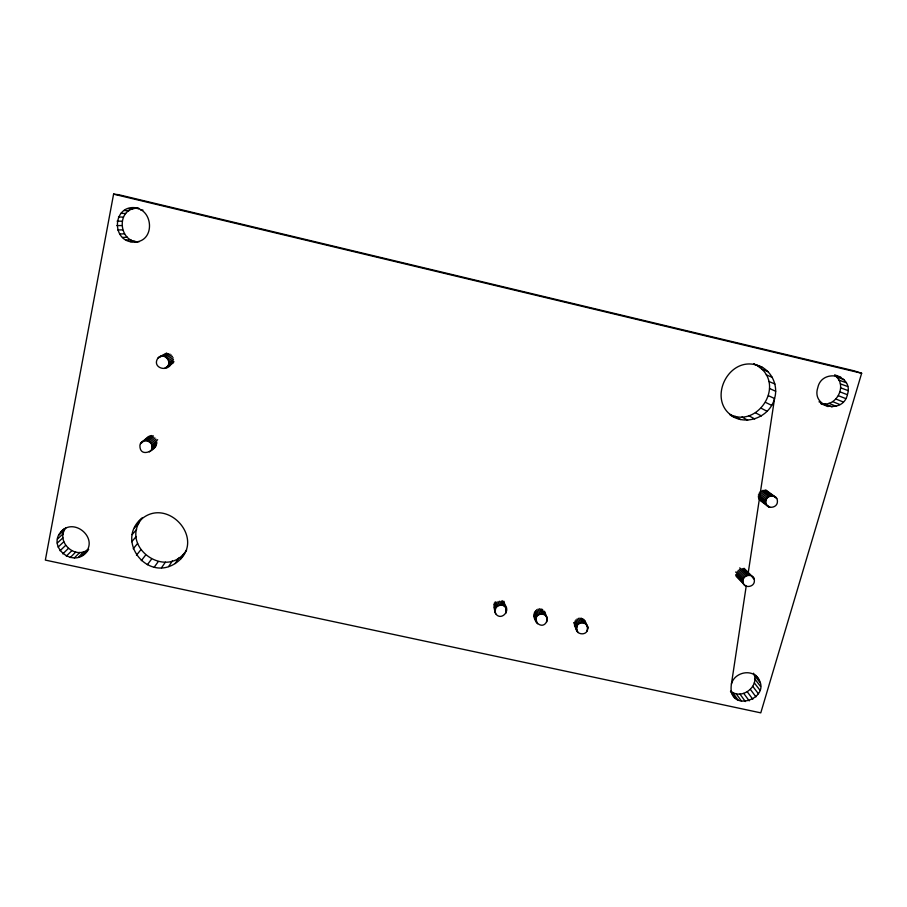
<?xml version="1.0" encoding="UTF-8"?>
<svg xmlns="http://www.w3.org/2000/svg" width="907" height="907" viewBox="0 0 907 907"><rect width="100%" height="100%" fill="white"/><g stroke="black" fill="none" stroke-linecap="round" stroke-linejoin="round"><path stroke-width="1.36" d="M88.682 549.302C74.975 572.034 42.278 544.313 64.714 528.509M82.14 555.492L87.378 550.061C74.068 559.404 55.372 540.867 65.848 527.919M136.9 241.874C109.645 245.309 111.595 200.832 139.032 208.451M139.19 241.727C118.545 243.235 115.563 208.678 136.9 208.236M138.533 522.001C165.539 492.535 209.336 540.957 175.119 563.542C146.469 581.897 115.064 539.858 142.002 518.078M186.581 550.073C167.194 580.888 118.59 546.683 142.07 518.26M151.458 449.566C155.562 441.777 141.571 436.607 139.916 445.382C139.61 457.332 153.068 452.117 156.389 445.133M166.094 367.63C173.713 362.845 163.884 351.292 157.965 358.072C151.798 366.87 165.437 372.482 170.777 364.773M505.743 613.347L506.265 609.016C503.997 601.046 491.277 606.84 495.721 613.801C500.845 621 510.505 611.635 505.199 605.15M535.731 619.844C535.379 611.669 549.268 612.633 547.091 620.796C542.93 630.614 533.316 622.179 533.928 614.561M535.946 621.295L536.479 616.975L534.665 611.737M546.524 622.179L547.068 617.871L544.529 611.295M576.535 627.179C574.46 634.344 586.183 636.589 587.645 629.583C589.72 622.406 577.974 620.15 576.535 627.179L574.448 622.406M576.546 630.093L577.101 625.796L575.015 621.034M587.067 630.966L587.634 626.669L584.856 620.592M755.52 675.159C777.265 697.472 726.473 715.782 731.416 684.037L746.223 586.069M748.343 572.068L759.544 497.898M759.964 495.097L774.555 398.524C778.716 384.851 770.814 368.616 756.597 365.102L762.095 369.296L768.15 371.711M729.886 414.363C755.803 427.9 783.081 389.579 762.095 369.296M742.844 581.217C742.572 574.063 754.635 573.122 754.397 580.707C754.658 587.838 742.618 588.779 742.844 581.217L736.371 574.46M765.757 501.877C765.463 494.576 777.741 493.635 777.435 501.39C777.707 508.68 765.463 509.609 765.757 501.877L758.229 496.152M730.725 691.1C741.756 700.487 760.157 686.202 753.558 673.221M821.084 403.615C836.503 407.787 848.283 384.511 834.621 375.43M847.387 394.692C854.145 374.738 821.878 367.959 817.797 387.663C811.13 407.572 843.238 414.295 847.387 394.692L840.063 391.915M113.59 194.143L45.35 560.095L760.78 712.857L861.65 373.265L854.077 370.816L118.568 194.676L113.59 194.143L861.65 373.265M729.693 414.499C745.259 426.755 769.771 417.356 774.555 398.524L768.422 395.679M731.416 684.037C734.353 672.2 752.345 668.164 758.74 679.252M180.584 558.984L184.189 553.508M175.119 563.542L178.815 557.998M168.611 566.535L172.409 560.945M85.213 552.896C98.908 538.18 73.75 516.809 60.973 531.887M161.491 567.771L165.414 562.159M154.247 567.158L158.283 561.546M147.353 564.732L151.514 559.165M141.299 560.662L145.551 555.163M136.469 555.22L140.812 549.801M133.216 548.769L137.615 543.44M131.753 541.74L136.175 536.525M132.184 534.608L136.617 529.507M134.497 527.874L138.896 522.885M78.444 557.204L83.75 551.739M74.385 557.907L79.759 552.431M70.247 557.556L75.678 552.08M66.29 556.172L71.8 550.719M62.81 553.86L68.376 548.44M60.021 550.753L65.633 545.39M58.116 547.08L63.773 541.774M57.243 543.089L62.912 537.84M57.447 539.041L63.116 533.86M58.717 535.221L64.363 530.096M149.372 451.879L155.516 446.403M151.968 448.069L156.888 443.659M152.07 446.482L156.99 442.106M151.752 444.918L157.659 439.702M151.038 443.466L155.981 439.147M149.984 442.242L154.938 437.945M148.646 441.324L153.634 437.038M147.127 440.768L153.147 435.643M145.517 440.621L151.582 435.507M140.415 443.886L150.04 435.768M141.311 442.582L148.635 436.426M167.319 366.587L173.146 363.049M164.643 368.299L169.36 365.442M168.214 365.26L174.019 361.757M168.736 363.73L173.373 360.952M168.838 362.097L173.475 359.365M168.521 360.487L173.169 357.777M167.806 359.002L172.466 356.326M166.741 357.743L171.412 355.091M165.38 356.802L170.097 354.161M163.85 356.224L168.589 353.605M157.965 358.072L167.001 353.458M159.179 357.029L166.639 353.061M134.61 242.022C156.299 241.545 153.238 206.411 132.252 207.941M130.291 241.579L134.939 241.296M126.175 240.026L130.903 239.765M122.558 237.441L127.354 237.226M119.679 234.006L124.52 233.847M117.729 229.959L122.615 229.879M116.856 225.571L121.753 225.56M117.105 221.138L122.003 221.206M118.466 216.966L123.341 217.102M120.858 213.338L125.688 213.542M124.112 210.503L128.885 210.753M140.721 209.959L142.966 210.095M128 208.667L132.705 208.939M136.594 208.383L138.884 208.531M834.757 374.874L840.823 377.153M836.662 377.006L843.941 379.557M838.964 380.146L846.288 382.743M840.358 383.854L847.682 386.507M840.732 387.867L848.056 390.588M838.408 395.713L845.698 398.57M754.012 364.092L762.572 367.46M753.649 363.968L755.996 364.886C726.756 356.927 706.734 402.22 734.058 417.027M835.88 399.023L843.125 401.926M832.66 401.62L839.837 404.556M766.256 374.863L772.367 377.38M828.941 403.309L836.061 406.279M824.996 403.989L832.048 406.971M818.998 401.812L821.288 402.787M768.785 381.416L774.941 384.046M820.937 403.694L828.08 406.597M769.521 388.513L775.678 391.257M765.565 402.402L771.653 405.361M761.154 408.241L767.163 411.302M755.486 412.81L761.392 415.939M748.944 415.791L754.749 418.977M741.971 417.005L747.651 420.202M735.033 416.347L740.6 419.544M765.825 490.018L775.836 497.308M765.565 490.302L776.721 498.487M764.091 490.165L771.744 495.755M762.606 490.415L770.224 496.027M761.211 491.05L768.807 496.673M759.998 492.013L767.571 497.648M759.057 493.249L766.608 498.907M758.456 494.655L765.996 500.347M758.388 497.637L765.916 503.385M758.921 498.997L769.93 507.353M759.805 500.154L768.546 506.832M744.023 568.258L753.694 577.872M752.322 577.306L754.239 579.233M743.615 568.712L750.248 575.355M742.153 568.576L748.751 575.231M739.749 567.884L747.255 575.492M739.307 569.46L745.849 576.126M738.105 570.401L744.624 577.09M737.187 571.614L743.683 578.315M735.668 572.034L743.071 579.72M735.6 574.936L743.014 582.691M736.144 576.262L745.622 586.047M754.477 675.466L760.134 682.676M754.885 679.139L760.542 686.406M754.307 682.858L759.941 690.17M752.765 686.361L758.377 693.73M750.372 689.422L755.95 696.837M747.3 691.826L752.821 699.274M743.751 693.413L749.216 700.884M739.965 694.07L745.373 701.564M736.201 693.764L741.541 701.247M732.709 692.517L738.003 699.977M730.475 691.463L734.976 697.834M583.949 619.481L587.838 628.12M582.77 618.653L584.947 623.37M581.398 618.155L583.564 622.871M579.924 618.03L582.067 622.746M578.451 618.291L580.582 623.007M577.09 618.903L579.199 623.631M575.911 619.844L578.008 624.583M573.746 622.667L578.042 632.542M574.46 625.286L577.124 631.419M544.098 611.488L545.549 615.399M545.81 615.365L547.272 619.322M542.431 609.345L544.347 614.549M541.048 608.846L542.942 614.05M539.574 608.722L541.445 613.926M538.1 608.982L539.96 614.186M536.729 609.595L538.565 614.81M535.561 610.536L537.386 615.762M534.11 613.109L535.912 618.37M536.094 619.764L537.466 623.767M534.144 616L536.536 622.633M503.907 601.25L505.664 607.667M505.777 607.894L506.48 610.479M505.596 609.357L506.299 611.953M503.328 601.42L504.723 606.534M502.138 600.581L503.51 605.683M501.083 601.352L502.104 605.184M499.598 601.228L500.596 605.048M498.113 601.488L499.099 605.309M496.741 602.112L497.705 605.944M495.245 601.783L496.526 606.896M494.36 602.985L495.619 608.121L495.12 612.452L493.952 607.112M493.805 604.357L495.063 609.515M495.086 611.193L495.721 613.801"/></g></svg>
